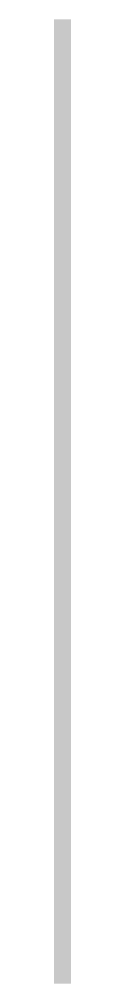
# Model space of a CAD drawing. Header units: millimetres. Extents: x -187347 to 135007, y -6415 to 292048.
# Drawn here: x -51517 to -51319, y 246088 to 257479 of the extents above; entities that cross this region are included whole.
import ezdxf

# ---------------------------------------------------------------- set-up
doc = ezdxf.new("R2010")
doc.units = ezdxf.units.MM
doc.header["$LTSCALE"] = 100
doc.layers.add('A-WALL-PATT', color=7, linetype='Continuous', lineweight=5)

msp = doc.modelspace()

# ---------------------------------------------------------------- hatches: boundary and pattern name
at = {"layer": 'A-WALL-PATT'}
h = msp.add_hatch(dxfattribs=at)
h.set_pattern_fill('FP_32', color=256, angle=67.38013, style=0, pattern_type=2)
h.set_pattern_definition([(157.3801, (-51357.2, 251791.607), (-100.32954, 0.0003), [26.086, -1278.204]), (157.3801, (-51357.2, 251891.937), (-100.32954, 0.0003), [26.086, -1278.204]), (157.3801, (-51357.2, 251992.267), (-100.32954, 0.0003), [26.086, -1278.204]), (157.3801, (-51357.2, 252092.596), (-100.32954, 0.0003), [26.086, -1278.204]), (157.3801, (-51357.2, 252192.927), (-100.32954, 0.0003), [26.086, -1278.204]), (202.2491, (-51357.2, 251875.884), (-100.3298, -0.00036), [23.848, -2360.969]), (202.2491, (-51357.2, 251976.214), (-100.3298, -0.00036), [23.848, -2360.969]), (202.2491, (-51357.2, 252076.544), (-100.3298, -0.00036), [23.848, -2360.969]), (202.2491, (-51357.2, 252176.874), (-100.3298, -0.00036), [23.848, -2360.969]), (202.2491, (-51357.2, 252277.204), (-100.3298, -0.00036), [23.848, -2360.969]), (202.24913, (-51357.2, 252377.534), (-100.3298, -0.00036), [23.848, -2360.969]), (202.24913, (-51357.2, 252477.864), (-100.3298, -0.00036), [23.848, -2360.969]), (202.24913, (-51357.2, 252578.194), (-100.3298, -0.00036), [23.848, -2360.969]), (202.24913, (-51357.2, 252678.524), (-100.3298, -0.00036), [23.848, -2360.969]), (337.7511, (-51379.273, 251850.8), (-100.3298, -0.0001), [23.848, -2360.969]), (337.7511, (-51379.273, 251951.13), (-100.3298, -0.0001), [23.848, -2360.969]), (337.7511, (-51379.273, 252051.46), (-100.3298, -0.0001), [23.848, -2360.969]), (337.7511, (-51379.273, 252151.79), (-100.3298, -0.0001), [23.848, -2360.969]), (337.7511, (-51379.273, 252252.122), (-100.3298, -0.0001), [23.848, -2360.969]), (337.7511, (-51379.273, 252352.45), (-100.3298, -0.0001), [23.848, -2360.969]), (337.75113, (-51379.273, 252452.78), (-100.3298, -0.0001), [23.848, -2360.969]), (337.75113, (-51379.273, 252553.11), (-100.3298, -0.0001), [23.848, -2360.969]), (337.75113, (-51379.273, 252653.442), (-100.3298, -0.0001), [23.848, -2360.969]), (22.6201, (-51381.28, 251815.686), (-100.32954, -0.00078), [26.086, -1278.204]), (22.6201, (-51381.28, 251916.017), (-100.32954, -0.00078), [26.086, -1278.204]), (22.6201, (-51381.28, 252016.346), (-100.32954, -0.00078), [26.086, -1278.204]), (22.6201, (-51381.28, 252116.676), (-100.32954, -0.00078), [26.086, -1278.204]), (22.6201, (-51381.28, 252217.006), (-100.32954, -0.00078), [26.086, -1278.204]), (171.87013, (-51340.144, 251786.59), (-100.33039, -0.000556), [7.094, -702.346]), (158.1981, (-51347.167, 251787.594), (-100.33008, 0.00043), [10.806, -529.488]), (158.1981, (-51347.168, 251887.924), (-100.33008, 0.00043), [10.806, -529.488]), (21.8011, (-51357.2, 251825.72), (-100.33008, 0.00085), [10.806, -529.488]), (21.8011, (-51357.2, 251926.05), (-100.33008, 0.00085), [10.806, -529.488]), (8.13013, (-51347.167, 251829.732), (-100.33039, 8.5e-05), [7.094, -702.346]), (8.13013, (-51340.144, 251786.59), (-100.33039, 8.5e-05), [7.094, -702.346]), (26.5651, (-51333.12, 251787.593), (-100.33013, -0.00015), [6.73, -217.614]), (45.0001, (-51327.1, 251790.6), (-100.33, -0.0002), [7.094, -134.794]), (56.3101, (-51322.085, 251795.62), (-100.3303, -8e-05), [3.617, -358.128]), (56.3101, (-51322.085, 251895.95), (-100.3303, -8e-05), [3.617, -358.128]), (56.3101, (-51322.085, 251996.28), (-100.3303, -8e-05), [3.617, -358.128]), (71.5651, (-51320.08, 251798.63), (-100.3296, -0.0001), [3.173, -314.099]), (71.5651, (-51320.08, 251898.96), (-100.3296, -0.0001), [3.173, -314.099]), (71.5651, (-51320.08, 251999.29), (-100.3296, -0.0001), [3.173, -314.099]), (71.5651, (-51319.075, 251801.64), (-100.3296, -0.0001), [3.173, -314.099]), (71.5651, (-51319.08, 251901.97), (-100.3296, -0.0001), [3.173, -314.099]), (71.5651, (-51319.075, 252002.3), (-100.3296, -0.0001), [3.173, -314.099]), (90.0001, (-51318.07, 251804.65), (-100.33, -0.0002), [8.026, -92.304]), (108.4351, (-51318.07, 251812.68), (-100.3296, -0.0003), [3.173, -314.099]), (108.4351, (-51318.07, 251913.01), (-100.3296, -0.0003), [3.173, -314.099]), (108.4351, (-51318.07, 252013.34), (-100.3296, -0.0003), [3.173, -314.099]), (108.4351, (-51319.08, 251815.69), (-100.3296, -0.0003), [3.173, -314.099]), (108.4351, (-51319.08, 251916.02), (-100.3296, -0.0003), [3.173, -314.099]), (108.4351, (-51319.07, 252016.35), (-100.3296, -0.0003), [3.173, -314.099]), (123.6901, (-51320.08, 251818.7), (-100.3303, -0.0004), [3.617, -358.128]), (123.6901, (-51320.08, 251919.03), (-100.3303, -0.0004), [3.617, -358.128]), (123.6901, (-51320.08, 252019.356), (-100.3303, -0.0004), [3.617, -358.128]), (135.0001, (-51322.085, 251821.706), (-100.33, -0.0002), [7.094, -134.794]), (153.4351, (-51327.1, 251826.72), (-100.33013, -0.00033), [6.73, -217.614]), (171.87013, (-51333.122, 251829.732), (-100.33039, -0.000556), [7.094, -702.346]), (171.87013, (-51340.145, 251836.755), (-100.33039, -0.000556), [7.094, -702.346]), (158.1981, (-51347.167, 251837.76), (-100.33008, 0.00043), [10.806, -529.488]), (158.1981, (-51347.168, 251938.09), (-100.33008, 0.00043), [10.806, -529.488]), (21.8011, (-51357.2, 251875.884), (-100.33008, 0.00085), [10.806, -529.488]), (21.8011, (-51357.2, 251976.214), (-100.33008, 0.00085), [10.806, -529.488]), (8.13013, (-51347.168, 251879.897), (-100.33039, 8.5e-05), [7.094, -702.346]), (8.13013, (-51340.145, 251836.755), (-100.33039, 8.5e-05), [7.094, -702.346]), (26.5651, (-51333.12, 251837.76), (-100.33013, -0.00015), [6.73, -217.614]), (45.0001, (-51327.1, 251840.77), (-100.33, -0.0002), [7.094, -134.794]), (56.3101, (-51322.085, 251845.785), (-100.3303, -8e-05), [3.617, -358.128]), (56.3101, (-51322.085, 251946.115), (-100.3303, -8e-05), [3.617, -358.128]), (56.3101, (-51322.085, 252046.445), (-100.3303, -8e-05), [3.617, -358.128]), (71.5651, (-51320.08, 251848.795), (-100.3296, -0.0001), [3.173, -314.099]), (71.5651, (-51320.08, 251949.13), (-100.3296, -0.0001), [3.173, -314.099]), (71.5651, (-51320.08, 252049.455), (-100.3296, -0.0001), [3.173, -314.099]), (71.5651, (-51319.07, 251851.805), (-100.3296, -0.0001), [3.173, -314.099]), (71.5651, (-51319.075, 251952.135), (-100.3296, -0.0001), [3.173, -314.099]), (71.5651, (-51319.075, 252052.46), (-100.3296, -0.0001), [3.173, -314.099]), (90.0001, (-51318.07, 251854.82), (-100.33, -0.0002), [8.026, -92.304]), (108.4351, (-51318.07, 251862.84), (-100.3296, -0.0003), [3.173, -314.099]), (108.4351, (-51318.07, 251963.17), (-100.3296, -0.0003), [3.173, -314.099]), (108.4351, (-51318.07, 252063.5), (-100.3296, -0.0003), [3.173, -314.099]), (108.4351, (-51319.08, 251865.85), (-100.3296, -0.0003), [3.173, -314.099]), (108.4351, (-51319.07, 251966.18), (-100.3296, -0.0003), [3.173, -314.099]), (108.4351, (-51319.08, 252066.51), (-100.3296, -0.0003), [3.173, -314.099]), (123.6901, (-51320.08, 251868.86), (-100.3303, -0.0004), [3.617, -358.128]), (123.6901, (-51320.08, 251969.19), (-100.3303, -0.0004), [3.617, -358.128]), (123.6901, (-51320.08, 252069.52), (-100.3303, -0.0004), [3.617, -358.128]), (135.0001, (-51322.085, 251871.87), (-100.33, -0.0002), [7.094, -134.794]), (153.4351, (-51327.1, 251876.888), (-100.33013, -0.00033), [6.73, -217.614]), (171.87013, (-51333.121, 251879.898), (-100.33039, -0.000556), [7.094, -702.346]), (171.87013, (-51396.329, 251811.672), (-100.33039, -0.000556), [7.094, -702.346]), (153.4351, (-51403.352, 251812.676), (-100.33013, -0.00033), [6.73, -217.614]), (135.0001, (-51409.37, 251815.686), (-100.33, -0.0002), [7.094, -134.794]), (123.6901, (-51414.39, 251820.7), (-100.3303, -0.0004), [3.617, -358.128]), (123.6901, (-51414.39, 251921.03), (-100.3303, -0.0004), [3.617, -358.128]), (123.6901, (-51414.39, 252021.36), (-100.3303, -0.0004), [3.617, -358.128]), (108.4351, (-51416.4, 251823.71), (-100.3296, -0.0003), [3.173, -314.099]), (108.4351, (-51416.395, 251924.04), (-100.3296, -0.0003), [3.173, -314.099]), (108.4351, (-51416.39, 252024.37), (-100.3296, -0.0003), [3.173, -314.099]), (108.4351, (-51417.4, 251826.72), (-100.3296, -0.0003), [3.173, -314.099]), (108.4351, (-51417.4, 251927.05), (-100.3296, -0.0003), [3.173, -314.099]), (108.4351, (-51417.4, 252027.38), (-100.3296, -0.0003), [3.173, -314.099]), (90.0001, (-51418.4, 251829.73), (-100.33, -0.0002), [8.026, -92.304]), (71.5651, (-51418.4, 251837.76), (-100.3296, -0.0001), [3.173, -314.099]), (71.5651, (-51418.4, 251938.09), (-100.3296, -0.0001), [3.173, -314.099]), (71.5651, (-51418.4, 252038.42), (-100.3296, -0.0001), [3.173, -314.099]), (71.5651, (-51417.4, 251840.77), (-100.3296, -0.0001), [3.173, -314.099]), (71.5651, (-51417.4, 251941.1), (-100.3296, -0.0001), [3.173, -314.099]), (71.5651, (-51417.4, 252041.43), (-100.3296, -0.0001), [3.173, -314.099]), (56.3101, (-51416.395, 251843.78), (-100.3303, -8e-05), [3.617, -358.128]), (56.3101, (-51416.395, 251944.11), (-100.3303, -8e-05), [3.617, -358.128]), (56.3101, (-51416.395, 252044.44), (-100.3303, -8e-05), [3.617, -358.128]), (45.0001, (-51414.39, 251846.79), (-100.33, -0.0002), [7.094, -134.794]), (26.5651, (-51409.37, 251851.805), (-100.33013, -0.00015), [6.73, -217.614]), (8.13013, (-51403.352, 251854.815), (-100.33039, 8.5e-05), [7.094, -702.346]), (8.13013, (-51396.329, 251811.672), (-100.33039, 8.5e-05), [7.094, -702.346]), (20.5561, (-51389.306, 251812.677), (-100.33001, -0.0004), [8.572, -848.648]), (20.5561, (-51389.306, 251913.006), (-100.33001, -0.0004), [8.572, -848.648]), (20.55613, (-51389.306, 252013.336), (-100.33001, -0.0004), [8.572, -848.648]), (158.1981, (-51379.273, 251850.8), (-100.33008, 0.00043), [10.806, -529.488]), (158.1981, (-51379.273, 251951.13), (-100.33008, 0.00043), [10.806, -529.488]), (171.87013, (-51389.306, 251854.815), (-100.33039, -0.000556), [7.094, -702.346]), (90.0001, (-51418.4, 251783.58), (-100.33, -0.0002), [4.013, -96.317]), (71.5651, (-51418.4, 251787.59), (-100.3296, -0.0001), [3.173, -314.099]), (71.5651, (-51418.4, 251887.92), (-100.3296, -0.0001), [3.173, -314.099]), (71.5651, (-51418.4, 251988.25), (-100.3296, -0.0001), [3.173, -314.099]), (71.5651, (-51417.4, 251790.6), (-100.3296, -0.0001), [3.173, -314.099]), (71.5651, (-51417.4, 251890.93), (-100.3296, -0.0001), [3.173, -314.099]), (71.5651, (-51417.4, 251991.26), (-100.3296, -0.0001), [3.173, -314.099]), (56.3101, (-51416.395, 251793.61), (-100.3303, -8e-05), [3.617, -358.128]), (56.3101, (-51416.395, 251893.94), (-100.3303, -8e-05), [3.617, -358.128]), (56.3101, (-51416.395, 251994.27), (-100.3303, -8e-05), [3.617, -358.128]), (45.0001, (-51414.39, 251796.62), (-100.33, -0.0002), [7.094, -134.794]), (26.5651, (-51409.37, 251801.64), (-100.33013, -0.00015), [6.73, -217.614]), (8.13013, (-51403.352, 251804.65), (-100.33039, 8.5e-05), [7.094, -702.346]), (159.4441, (-51381.28, 251801.64), (-100.33001, -8e-05), [8.572, -848.648]), (159.4441, (-51381.28, 251901.97), (-100.33001, -8e-05), [8.572, -848.648]), (159.44413, (-51381.28, 252002.3), (-100.33001, -8e-05), [8.572, -848.648]), (171.87013, (-51389.306, 251804.65), (-100.33039, -0.000556), [7.094, -702.346]), (171.87013, (-51396.33, 251861.838), (-100.33039, -0.000556), [7.094, -702.346]), (153.4351, (-51403.35, 251862.84), (-100.33013, -0.00033), [6.73, -217.614]), (135.0001, (-51409.37, 251865.85), (-100.33, -0.0002), [7.094, -134.794]), (123.6901, (-51414.39, 251870.87), (-100.3303, -0.0004), [3.617, -358.128]), (123.6901, (-51414.39, 251971.2), (-100.3303, -0.0004), [3.617, -358.128]), (123.6901, (-51414.39, 252071.53), (-100.3303, -0.0004), [3.617, -358.128]), (108.4351, (-51416.4, 251873.88), (-100.3296, -0.0003), [3.173, -314.099]), (108.4351, (-51416.395, 251974.21), (-100.3296, -0.0003), [3.173, -314.099]), (108.4351, (-51416.4, 252074.54), (-100.3296, -0.0003), [3.173, -314.099]), (108.4351, (-51417.4, 251876.89), (-100.3296, -0.0003), [3.173, -314.099]), (108.4351, (-51417.4, 251977.22), (-100.3296, -0.0003), [3.173, -314.099]), (108.4351, (-51417.4, 252077.55), (-100.3296, -0.0003), [3.173, -314.099]), (90.0001, (-51418.4, 251879.9), (-100.33, -0.0002), [4.013, -96.317]), (8.13013, (-51396.33, 251861.838), (-100.33039, 8.5e-05), [7.094, -702.346]), (21.8011, (-51389.306, 251862.84), (-100.33008, 0.00085), [10.806, -529.488]), (21.8011, (-51389.306, 251963.17), (-100.33008, 0.00085), [10.806, -529.488])])
h.paths.add_polyline_path([(-51517.3, 246087.8), (-51318.9, 246087.8), (-51318.9, 257479.4), (-51517.3, 257479.4), (-51517.3, 246088.6)])

doc.saveas('drawing.dxf')
